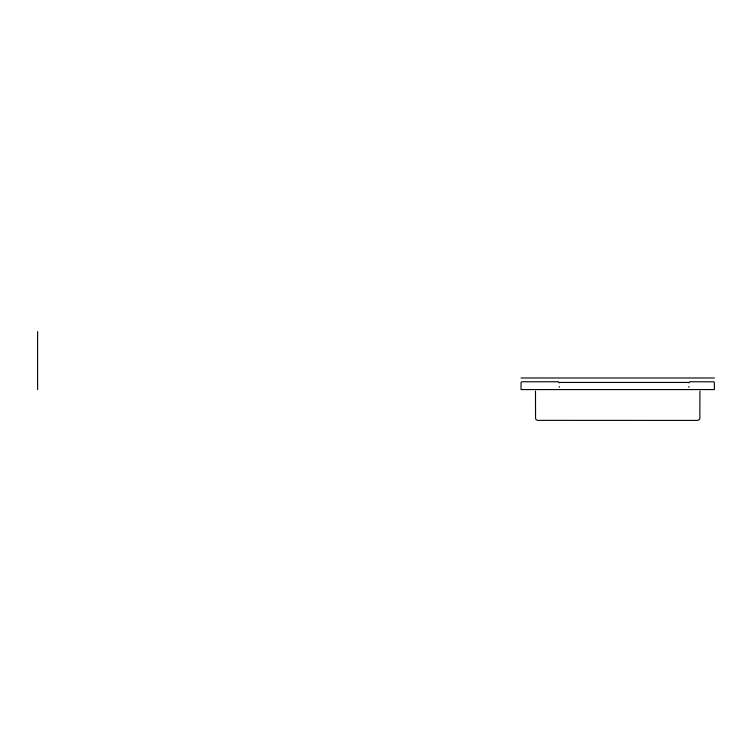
<?xml version="1.0" encoding="UTF-8"?>
<svg xmlns="http://www.w3.org/2000/svg" width="752" height="752" viewBox="0 0 752 752"><rect width="100%" height="100%" fill="white"/><g stroke="black" fill="none" stroke-linecap="round" stroke-linejoin="round"><path stroke-width="1.13" d="M688.898 382.871L689.913 381.753L713.77 381.809L714.362 382.336L714.4 389.583L521.033 389.583L521.042 382.43L521.785 381.781L558.275 381.753L559.291 382.871M688.888 386.453L688.888 387.242M688.926 382.439L559.262 382.439M699.943 391.04L699.839 418.723L699.116 419.851L697.311 420.424L537.464 420.359L536.101 419.654L535.565 418.469L535.48 391.04M521.033 377.983L714.4 377.983M559.291 386.453L559.291 387.242M37.6 331.576L37.6 389.583"/></g></svg>
